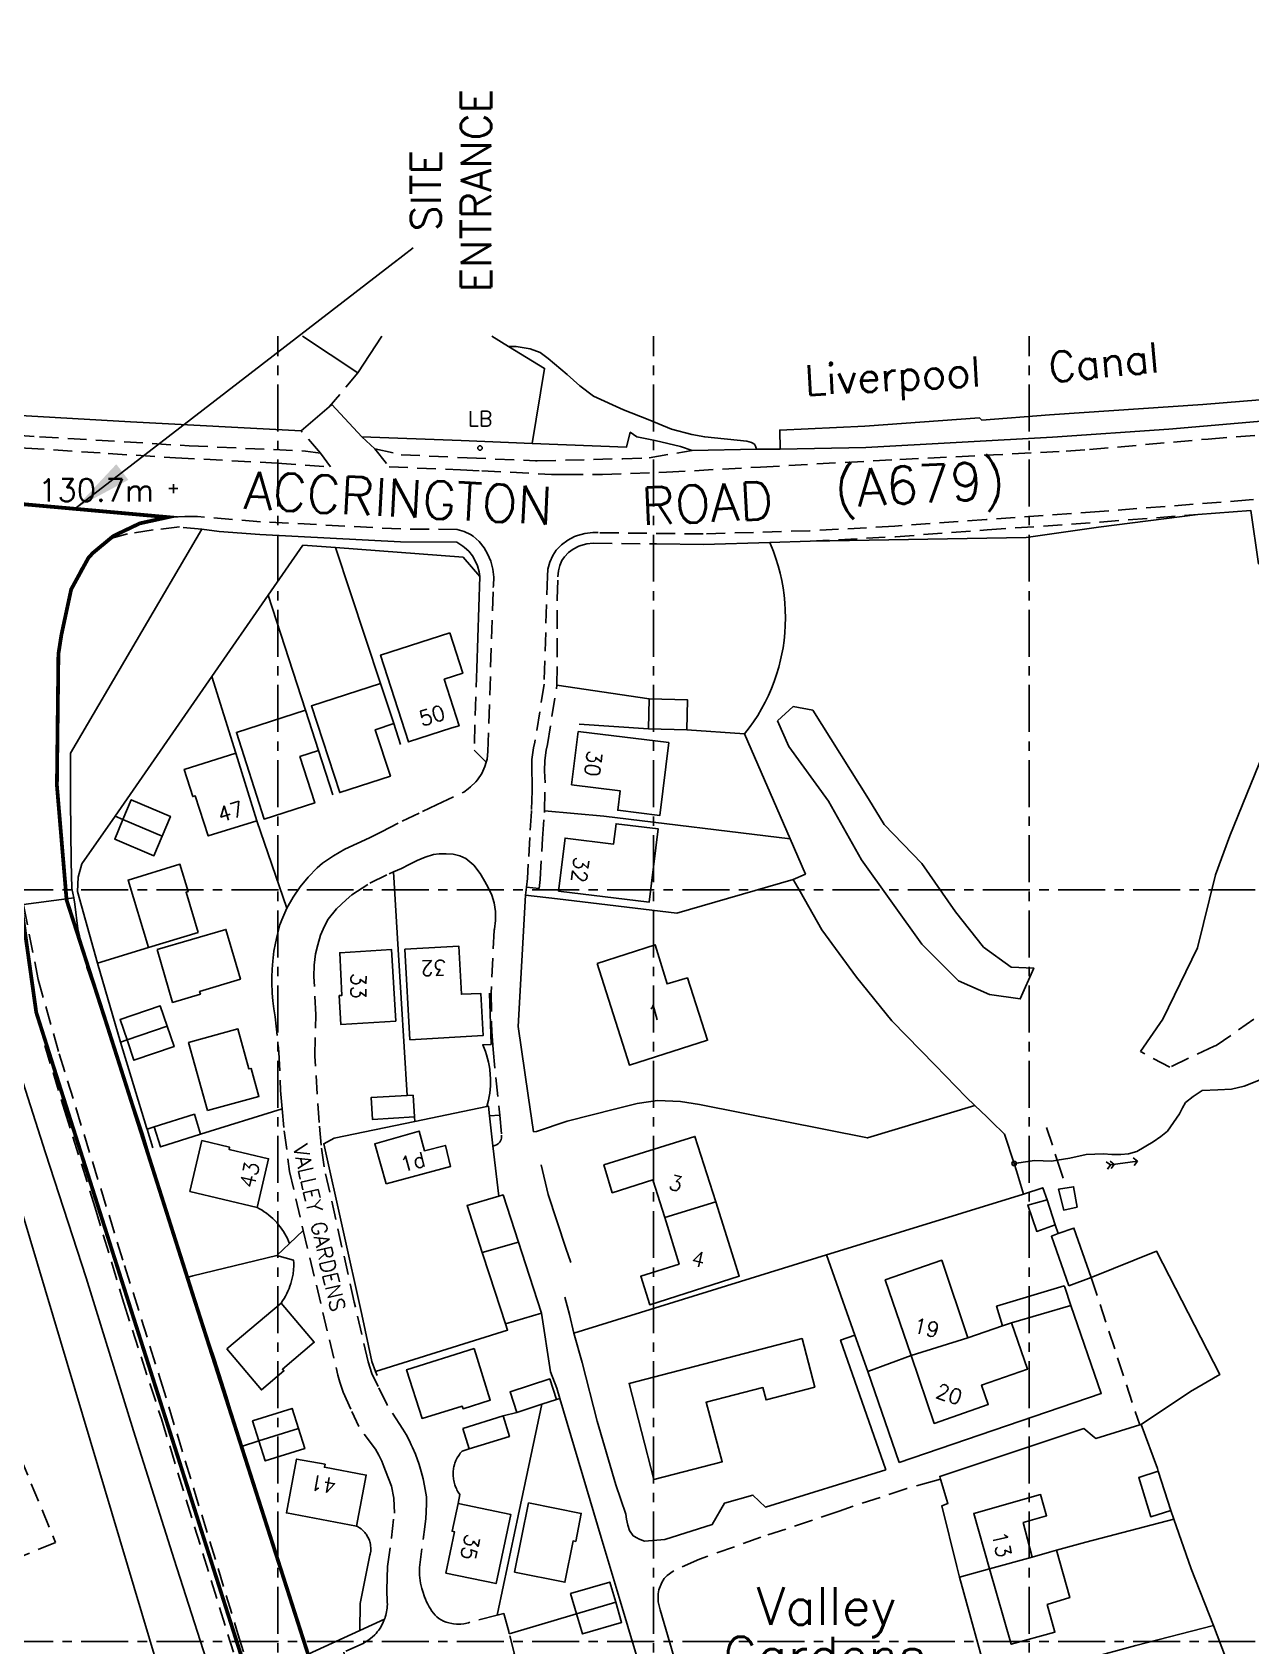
# Model space of a CAD drawing. Extents: x 380524 to 381571, y 430951 to 432014.
# Drawn here: x 380767.3 to 380929.5, y 431799.4 to 432014.1 of the extents above; entities that cross this region are included whole.
import ezdxf

# ---------------------------------------------------------------- set-up
doc = ezdxf.new("R2010")
doc.units = 0
doc.header["$LTSCALE"] = 5
doc.header["$MEASUREMENT"] = 0
doc.linetypes.add('CENTER', pattern=[2, 1.25, -0.25, 0.25, -0.25])
doc.linetypes.add('DASHED', pattern=[0.75, 0.5, -0.25])
doc.layers.get('0').update_dxf_attribs({"linetype": 'CONTINUOUS'})
for name, color, linetype in [('DRGTEXT', 4, 'CONTINUOUS'), ('G8010001', 8, 'CONTINUOUS'), ('G8010021', 8, 'DASHED'), ('G8010027', 8, 'CONTINUOUS'), ('G8010030', 8, 'CONTINUOUS'), ('G8010032', 8, 'DASHED'), ('G8010036', 3, 'DASHED'), ('G8010057', 8, 'CONTINUOUS'), ('G8010059', 4, 'CONTINUOUS'), ('G8010069', 4, 'CONTINUOUS'), ('G8010374', 8, 'CONTINUOUS'), ('G8010376', 8, 'DASHED'), ('G8010572', 8, 'CENTER'), ('G8011000', 8, 'CONTINUOUS'), ('G8011006', 8, 'CONTINUOUS'), ('G8011009', 8, 'CONTINUOUS'), ('G8011010', 4, 'CONTINUOUS'), ('permit boundary', 80, 'CONTINUOUS')]:
    doc.layers.add(name, color=color, linetype=linetype)
doc.styles.add('ROMANS', font='ROMANS.SHX')
doc.styles.get("Standard").update_dxf_attribs({"font": 'SIMPLEX.SHX'})
doc.dimstyles.get("Standard").update_dxf_attribs({"dimtxt": 0.18, "dimasz": 0.18, "dimexe": 0.18, "dimexo": 0.0625, "dimgap": 0.09, "dimtad": 0, "dimtih": 1, "dimtoh": 1, "dimdec": 4, "dimzin": 0, "dimdsep": 46, "dimtxsty": 'Standard', "dimcen": 0.09, "dimadec": 0, "dimazin": 0, "dimtfac": 1, "dimtdec": 4, "dimtofl": 0, "dimtmove": 0, "dimatfit": 3, "dimfxl": 1, "dimtolj": 1, "dimtzin": 0, "dimarcsym": 0})

# ---------------------------------------------------------------- blocks, each defined once
blk = doc.blocks.new('SPOTH')
for p, q in [((-4.6, 0), (4.6, 0)), ((0, -4.6), (0, 4.6))]:
    blk.add_line(p, q)
blk = doc.blocks.new('POINT')
blk.add_lwpolyline([(0.004128, 2.318056, 1), (0.004128, -2.301944, 1), (0.004128, 2.318056)], format="xyb")
blk = doc.blocks.new('FLARROW')
at = {"color": 8}
for p, q in [((-0.016003, 0.013495), (3.833997, 3.863495)), ((27.69632, 0.005086), (0.000452, 0.005086)), ((23.908844, -0.003322), (27.758844, 3.846678)), ((27.758844, -0.003322), (31.608844, 3.846678)), ((-0.016003, -0.003322), (3.833997, -3.853322)), ((23.908844, -0.003322), (27.758844, -3.853322)), ((27.758844, -0.058184), (31.608844, -3.908184))]:
    blk.add_line(p, q, dxfattribs=at)

msp = doc.modelspace()

# ---------------------------------------------------------------- linework, layer by layer
at = {"layer": 'G8010001'}
for points in [[(380810.67, 431968.8), (380803.29, 431973.67)], [(380813.85, 431973.67), (380810.67, 431968.8)], [(380822.87, 431934.2), (380813.67, 431931.25), (380817.37, 431919.7), (380823.17, 431921.55), (380824.12, 431921.85), (380822.14, 431928.03), (380824.61, 431928.84), (380822.87, 431934.2)], [(380813.65, 431927.48), (380804.48, 431924.48), (380808.25, 431912.96), (380814.98, 431915.15), (380812.96, 431921.31), (380815.43, 431922.14)], [(380815.43, 431922.14), (380813.65, 431927.48)], [(380803.68, 431923.9), (380794.5, 431920.96), (380798.18, 431909.43), (380804.92, 431911.57), (380802.95, 431917.74), (380805.42, 431918.55)], [(380805.42, 431918.55), (380803.68, 431923.9)], [(380839.97, 431921.08), (380852.03, 431919.6), (380850.84, 431909.92), (380845.24, 431910.6), (380845.55, 431913.2), (380839.1, 431913.99), (380839.97, 431921.08)], [(380794.41, 431918.18), (380787.54, 431916.04), (380788.67, 431912.41), (380789, 431912.52), (380790.73, 431907.19), (380797.21, 431909.21)], [(380797.21, 431909.21), (380794.41, 431918.18)], [(380837.37, 431899.85), (380838.24, 431906.9), (380844.69, 431906.11), (380845.02, 431908.8), (380850.62, 431908.12), (380849.43, 431898.38), (380837.37, 431899.85)], [(380782.81, 431892.33), (380780.07, 431901.32), (380786.96, 431903.42), (380788.06, 431899.78), (380787.78, 431899.7), (380789.41, 431894.34)], [(380789.41, 431894.34), (380782.81, 431892.33)], [(380783.94, 431892.05), (380785.99, 431885.04), (380789.7, 431886.13), (380789.59, 431886.47), (380795.03, 431888.13), (380793.09, 431894.74), (380783.94, 431892.05)], [(380816.9, 431892.12), (380817.59, 431880.07), (380827.34, 431880.63), (380827.01, 431886.23), (380824.43, 431886.11), (380824.07, 431892.53), (380816.9, 431892.12)], [(380842.5, 431890.2), (380846.8, 431876.7), (380857.2, 431880), (380854.5, 431888.3), (380851.8, 431887.5), (380850.2, 431892.7), (380842.5, 431890.2)], [(380815.71, 431882.52), (380808.4, 431882.08), (380808.17, 431885.94), (380808.53, 431885.96), (380808.25, 431891.65), (380815.14, 431892.06), (380815.71, 431882.52)], [(380790.63, 431870.63), (380797.48, 431872.52), (380796.44, 431876.25), (380796.16, 431876.18), (380794.69, 431881.5), (380788.13, 431879.69), (380790.63, 431870.63)], [(380797.23, 431857.76), (380788.29, 431859.89), (380789.9, 431866.64), (380793.59, 431865.76), (380793.52, 431865.48), (380798.78, 431864.23), (380797.23, 431857.76)], [(380814.4, 431860.9), (380812.9, 431866.2), (380818.8, 431867.9), (380819.5, 431865.3), (380822.3, 431866), (380823, 431863.2), (380814.4, 431860.9)], [(380858.3, 431858.5), (380855.5, 431867.2), (380843.4, 431863.4), (380844.5, 431859.7), (380849.9, 431861.4), (380851.5, 431856.4)], [(380851.5, 431856.4), (380853.4, 431850.2), (380848.3, 431848.6), (380849.5, 431844.8), (380861.4, 431848.6), (380858.3, 431858.5)], [(380851.5, 431856.4), (380858.3, 431858.5)], [(380891.85, 431840.41), (380888.35, 431850.71), (380880.85, 431848.11), (380884.28, 431838.03)], [(380800.43, 431845.02), (380793.22, 431838.93)], [(380793.22, 431838.93), (380797.82, 431833.47), (380800.8, 431835.99), (380800.61, 431836.22), (380804.85, 431839.8), (380800.43, 431845.02)], [(380884.28, 431838.03), (380887.35, 431829.01), (380894.55, 431831.51), (380893.65, 431834.11), (380899.75, 431836.21), (380897.65, 431842.41)], [(380896.45, 431842.01), (380891.85, 431840.41)], [(380897.65, 431842.41), (380896.45, 431842.01)], [(380826.11, 431838.97), (380828.28, 431832.11), (380824.65, 431830.97), (380824.55, 431831.3), (380819.19, 431829.67), (380817.14, 431836.15), (380826.11, 431838.97)], [(380850.05, 431821.55), (380859.15, 431823.9), (380857, 431831.83), (380864.55, 431833.78), (380864.98, 431832.14), (380871.46, 431833.82), (380869.78, 431840.3), (380846.74, 431834.32), (380850.05, 431821.55)], [(380884.28, 431838.03), (380891.85, 431840.41)], [(380810.49, 431815.35), (380811.76, 431822.13), (380806.2, 431823.17), (380806.28, 431823.57), (380802.49, 431824.27), (380801.15, 431817.1), (380810.49, 431815.35)], [(380894.73, 431809.64), (380892.61, 431817.03), (380901.51, 431819.53), (380902.31, 431816.73), (380899.21, 431815.83), (380900.41, 431811.23)], [(380823.98, 431818.37), (380823.19, 431814.65), (380823.53, 431814.58), (380822.38, 431809.1), (380829.05, 431807.7), (380830.99, 431816.9), (380823.98, 431818.37)], [(380833.36, 431818.44), (380840.38, 431817.03), (380839.64, 431813.3), (380839.3, 431813.37), (380838.2, 431807.88), (380831.52, 431809.22), (380833.36, 431818.44)], [(380903.61, 431812.13), (380905.41, 431805.83), (380902.41, 431804.93), (380903.41, 431801.23), (380897.61, 431799.63), (380894.73, 431809.64)], [(380894.73, 431809.64), (380900.41, 431811.23)], [(380900.41, 431811.23), (380902.7, 431811.87), (380903.61, 431812.13)]]:
    msp.add_lwpolyline(points, dxfattribs=at)
at = {"layer": 'G8010021'}
for points in [[(380838.12, 431955.3), (380843.21, 431955.3), (380851.71, 431955.58), (380864.25, 431956.27), (380882.76, 431957.28), (380904.9, 431958.38), (380908, 431958.6), (380923.8, 431960), (380940.4, 431961.3), (380955.6, 431962.4), (380973, 431964.1), (380986.5, 431965.4), (381000, 431966.75), (381000.9, 431966.9), (381003.75, 431967.25), (381009.6, 431968.05), (381016.4, 431968.85), (381026.3, 431970.05), (381034.15, 431971.65), (381042.47, 431973.67)], [(380805.7, 431958.1), (380803.1, 431961.1)], [(380764.52, 431958.91), (380766.4, 431958.8), (380777.41, 431958.08)], [(380811.2, 431960.3), (380812.9, 431958.7)], [(380777.41, 431958.08), (380786.4, 431957.5), (380799.9, 431956.8), (380807, 431956.3), (380805.7, 431958.1)], [(380812.9, 431958.7), (380814.8, 431956.3), (380824.3, 431955.9), (380827.17, 431955.76)], [(380827.17, 431955.76), (380836.4, 431955.3), (380838.12, 431955.3)], [(380974.7, 431955.76), (380929.29, 431951.9), (380909.35, 431950.35), (380894.3, 431949.3), (380882.1, 431948.4), (380870.8, 431947.8), (380856.62, 431947.37), (380842.62, 431947.54), (380841.91, 431947.55), (380840.88, 431947.44), (380839.89, 431947.17), (380839.5, 431947.02), (380838.58, 431946.55), (380837.75, 431945.94)], [(380826.8, 431946.35), (380825.99, 431947.06), (380825.64, 431947.29), (380824.79, 431947.7), (380823.88, 431947.96), (380816.39, 431948.03), (380797.7, 431949), (380789.3, 431949.7), (380787.64, 431949.7), (380785.9, 431949.6), (380784.88, 431949.51), (380784.22, 431949.41), (380783.56, 431949.29), (380782.92, 431949.15), (380782.28, 431948.97), (380781.64, 431948.78), (380781.02, 431948.55), (380780.4, 431948.3), (380779.27, 431947.76), (380778.69, 431947.44), (380778.12, 431947.1), (380777.57, 431946.73), (380777.54, 431946.71)], [(380776.72, 431946.1), (380776.5, 431945.93), (380776, 431945.5), (380774.8, 431944.2), (380773.8, 431942.7), (380772.5, 431940), (380771.6, 431936.5), (380770.8, 431931.4), (380770.7, 431926), (380770.6, 431918.6), (380770.6, 431913.9), (380771, 431908.3), (380771.5, 431902.8), (380771.87, 431898.8)], [(380777.54, 431946.71), (380777.03, 431946.34), (380776.72, 431946.1)], [(380827.73, 431917.01), (380827.84, 431917.4), (380827.96, 431918.41), (380828.67, 431940.25), (380828.7, 431940.53), (380828.74, 431941.62), (380828.62, 431942.69), (380828.34, 431943.74), (380827.91, 431944.73), (380827.47, 431945.5), (380826.8, 431946.35)], [(380837.75, 431945.94), (380837.04, 431945.19), (380836.58, 431944.49), (380836.19, 431943.62), (380835.95, 431942.7), (380835.87, 431941.75), (380835.45, 431927.39), (380834.2, 431919.67), (380834.04, 431918.9), (380833.82, 431917.34), (380833.81, 431915.83), (380833.86, 431914.26), (380833.84, 431913.18)], [(380825.64, 431913.72), (380826.36, 431914.37), (380826.58, 431914.64), (380827.14, 431915.49), (380827.56, 431916.42), (380827.73, 431917.01)], [(380819.27, 431910.44), (380821.13, 431911.33), (380824.75, 431913.03), (380825.34, 431913.45), (380825.64, 431913.72)], [(380833.84, 431913.18), (380833.78, 431910.59), (380833.77, 431910.43), (380833.52, 431906.96), (380833.33, 431903.41)], [(380808.94, 431905.41), (380810.55, 431906.19), (380812.18, 431906.94), (380813.79, 431907.73), (380816.57, 431909.14), (380819.27, 431910.44)], [(380801.2, 431897.57), (380802.03, 431899.03), (380802.99, 431900.41), (380804.06, 431901.71), (380805.24, 431902.92), (380805.95, 431903.54), (380807.39, 431904.55), (380808.94, 431905.41)], [(380815.39, 431902.39), (380816.44, 431902.86), (380817.5, 431903.37), (380818.55, 431903.9), (380819.62, 431904.37), (380820.72, 431904.7), (380821.48, 431904.79), (380822.4, 431904.8), (380823.33, 431904.74), (380824.22, 431904.54), (380825.04, 431904.19), (380826.09, 431903.31)], [(380826.09, 431903.31), (380826.92, 431902.17), (380827.38, 431901.43), (380827.97, 431900.4), (380828.46, 431899.32), (380828.77, 431898.29), (380828.95, 431897.12), (380828.97, 431895.94), (380828.83, 431894.77), (380828.8, 431894.65), (380828.38, 431886.3), (380828.45, 431882.27), (380828.5, 431881.17), (380828.65, 431878.75), (380829.45, 431870.83), (380829.53, 431870.04)], [(380833.33, 431903.41), (380833.23, 431901.52), (380833.1, 431900.38)], [(380817.76, 431826.18), (380817.53, 431826.67), (380817.08, 431827.53), (380816.62, 431828.25), (380814.53, 431831.49), (380813.36, 431833.92), (380812.49, 431835.67), (380812.03, 431837.19), (380810.17, 431845.16), (380806.16, 431863.17), (380805.76, 431866.05), (380805.5, 431869.07), (380804.91, 431877.87), (380805.04, 431883.38), (380804.81, 431888.48), (380804.84, 431889.99), (380805.03, 431891.49), (380805.31, 431892.71), (380805.7, 431893.97), (380806.21, 431895.18), (380806.72, 431896.1), (380807.81, 431897.49), (380809.11, 431898.7), (380809.87, 431899.33), (380812.25, 431900.9), (380814.82, 431902.14), (380815.39, 431902.39)], [(380771.87, 431898.8), (380771.9, 431898.5), (380772.09, 431897.49)], [(380833.1, 431900.38), (380832.98, 431899.31)], [(380766.15, 431898.08), (380766.2, 431897.8), (380768.1, 431888.1), (380770.9, 431878.2), (380779.6, 431850), (380784.4, 431834.8), (380794.7, 431801), (380804.5, 431768.7), (380815.3, 431735.4), (380820.6, 431718.9), (380827.1, 431698), (380832.2, 431682), (380837.3, 431666.3), (380843.3, 431647.5), (380847.6, 431633.4), (380848.21, 431631.37)], [(380799.33, 431885.23), (380799.24, 431886.28), (380799.23, 431886.61), (380799.2, 431887.34), (380799.2, 431888.4), (380799.24, 431889.46), (380799.32, 431890.52), (380799.49, 431891.85), (380799.67, 431892.9), (380799.9, 431893.93), (380800.28, 431895.37), (380800.52, 431896.03), (380801.2, 431897.57)], [(380799.33, 431885.23), (380799.46, 431884.17), (380799.63, 431883.13), (380800.14, 431878.43), (380800.37, 431873.32), (380800.59, 431870.88)], [(380800.59, 431870.88), (380800.86, 431867.92), (380801.55, 431862.55), (380803.38, 431854.7)], [(380829.53, 431870.04), (380829.78, 431867.36), (380829.78, 431867.3), (380829.79, 431867.14), (380829.77, 431866.98), (380829.71, 431866.78), (380829.7, 431866.72), (380829.65, 431866.63), (380829.63, 431866.58), (380829.6, 431866.53), (380829.54, 431866.44), (380829.49, 431866.38), (380829.37, 431866.26), (380829.25, 431866.16), (380829.2, 431866.14), (380829.11, 431866.08), (380828.86, 431865.98), (380828.76, 431865.96), (380828.61, 431865.94)], [(380803.38, 431854.7), (380807.99, 431835.45), (380808.26, 431834.49), (380808.68, 431833.17), (380809.85, 431830.58)], [(380908.25, 431848.41), (380914.7, 431828.81)], [(380814.57, 431805.22), (380814.49, 431806.87), (380814.55, 431808.4), (380814.6, 431809.98), (380815.11, 431813.79), (380815.51, 431817.05), (380815.46, 431819.04), (380815.11, 431820.67), (380814.31, 431822.72), (380814.11, 431823.28), (380813.82, 431823.98), (380813.45, 431824.77), (380812.99, 431825.57), (380810.76, 431828.58), (380809.85, 431830.58)], [(380821.45, 431803.05), (380821.18, 431803.27), (380820.93, 431803.5), (380820.7, 431803.75), (380820.49, 431804.03), (380820.3, 431804.32), (380820.12, 431804.62), (380819.95, 431804.94), (380819.8, 431805.26), (380819.66, 431805.6), (380819.53, 431805.94), (380819.31, 431806.62), (380819.18, 431807.06), (380819.09, 431807.41), (380819.01, 431807.75), (380818.95, 431808.1), (380818.9, 431808.45), (380818.87, 431808.8), (380818.85, 431809.15), (380818.86, 431809.84), (380819.55, 431815.23), (380819.69, 431816.35), (380819.75, 431817.19), (380819.79, 431818.41), (380819.77, 431819.26), (380819.53, 431820.71), (380819.33, 431821.65), (380819.09, 431822.59), (380818.8, 431823.52), (380818.31, 431824.9), (380817.94, 431825.79), (380817.76, 431826.18)], [(380888.2, 431821.59), (380887.39, 431821.35), (380883.7, 431820.35), (380874.7, 431817.35), (380864.3, 431813.85), (380856.1, 431810.95), (380852.6, 431809.35), (380851.8, 431808.75), (380851.4, 431808.35), (380851.1, 431807.85), (380850.7, 431806.85), (380850.6, 431806.35)], [(380850.6, 431806.35), (380850.6, 431805.25)], [(380814.57, 431805.22), (380814.58, 431804.93), (380814.56, 431804.68), (380814.55, 431804.44), (380814.52, 431804.19), (380814.48, 431803.95), (380814.43, 431803.71), (380814.37, 431803.47), (380814.3, 431803.23), (380814.22, 431803), (380814.2, 431802.95)], [(380814.2, 431802.95), (380814.13, 431802.77), (380813.93, 431802.33), (380813.81, 431802.11), (380813.69, 431801.9), (380813.53, 431801.65), (380813.39, 431801.45), (380813.23, 431801.26), (380813.08, 431801.07), (380812.91, 431800.89), (380812.55, 431800.55), (380812.17, 431800.25), (380811.97, 431800.1), (380811.55, 431799.84), (380811.34, 431799.73), (380808.78, 431798.58), (380810.07, 431793.16), (380817.31, 431795.13)], [(380829.19, 431803.49), (380825.55, 431802.54), (380825.36, 431802.48), (380825.16, 431802.43), (380824.97, 431802.39), (380824.77, 431802.35), (380824.37, 431802.31), (380824.17, 431802.3), (380823.77, 431802.3), (380823.37, 431802.34), (380823.18, 431802.37), (380822.78, 431802.45), (380822.4, 431802.57), (380822.05, 431802.71), (380821.74, 431802.87), (380821.45, 431803.05)], [(380830.81, 431801.02), (380830.73, 431801.32), (380830.09, 431803.73), (380829.19, 431803.49)], [(380827.74, 431797.15), (380831.52, 431798.31), (380830.81, 431801.02)]]:
    msp.add_lwpolyline(points, dxfattribs=at)
at = {"layer": 'G8010030'}
for points in [[(380866.86, 431958.64), (380878.26, 431958.88), (380903.09, 431960.26), (380918.6, 431961.3), (380932.4, 431962.5), (380959.6, 431964.7), (380972.1, 431966), (380981.4, 431967), (380991.5, 431968.1), (381000, 431968.85), (381007.9, 431969.9), (381014.1, 431970.7), (381020.25, 431971.35), (381025.55, 431972.1), (381029.89, 431972.84)], [(380922.42, 431949.96), (380929.49, 431950.51), (380930.5, 431943.4), (380949.6, 431944.7), (380965, 431945.8), (380971.5, 431954), (380978.7, 431955.1), (380989.8, 431956.9), (381000, 431958.2), (381006.7, 431959.15), (381017.95, 431960.6), (381026.2, 431961.8), (381033, 431963), (381042.6, 431964.85), (381047.15, 431965.95), (381049.3, 431966.45), (381057.15, 431966.9), (381065.55, 431967.5), (381075.45, 431968.25), (381081.8, 431968.7), (381087.6, 431969.1), (381090.5, 431969.4), (381091.92, 431969.66)], [(380756.21, 431966.31), (380761.2, 431963.2), (380762.6, 431963.3), (380780.4, 431962.3), (380803.1, 431961.1)], [(380803.1, 431961.1), (380806.83, 431964.28)], [(380806.83, 431964.28), (380807.2, 431964.6), (380811.2, 431960.3)], [(380833.87, 431959.41), (380846.4, 431958.9), (380846.9, 431960.9), (380847.8, 431960.3), (380850.2, 431959.8), (380853.6, 431959), (380855.15, 431958.48)], [(380811.2, 431960.3), (380824.4, 431959.8), (380833.87, 431959.41)], [(380855.15, 431958.48), (380863.69, 431958.63)], [(380863.69, 431958.63), (380866.86, 431958.64)], [(380772.84, 431898.93), (380772.6, 431900.2), (380772.5, 431903.8), (380772.4, 431911.9), (380772.4, 431918.2), (380789.9, 431948)], [(380789.9, 431948), (380792.2, 431947.7), (380797.61, 431947.3), (380816.34, 431946.33), (380823.81, 431946.26), (380824.62, 431945.73), (380824.86, 431945.57), (380825.44, 431945.06), (380825.92, 431944.45), (380826.24, 431943.89), (380826.57, 431943.12), (380826.78, 431942.34), (380826.88, 431941.7)], [(380870.86, 431946.4), (380899.6, 431946.9), (380909.23, 431948.25), (380922.42, 431949.96)], [(380798.72, 431939.21), (380803.34, 431945.87), (380807.66, 431945.55)], [(380850.39, 431946.04), (380856.64, 431945.97), (380865.46, 431946.24)], [(380865.46, 431946.24), (380870.86, 431946.4)], [(380807.66, 431945.55), (380824.66, 431944.28), (380826.88, 431941.7)], [(380813.65, 431927.48), (380807.66, 431945.55)], [(380826.88, 431941.7), (380826.48, 431929.46)], [(380791.23, 431928.4), (380798.72, 431939.21)], [(380803.68, 431923.9), (380798.72, 431939.21)], [(380778.35, 431909.81), (380791.23, 431928.4)], [(380794.41, 431918.18), (380791.23, 431928.4)], [(380849.42, 431925.41), (380837.15, 431927.23)], [(380849.42, 431925.41), (380849.33, 431921.42)], [(380854.43, 431921.3), (380854.51, 431925.3), (380849.42, 431925.41)], [(380815.43, 431922.14), (380816.34, 431919.37)], [(380840.09, 431922.07), (380849.33, 431921.42)], [(380849.33, 431921.42), (380854.43, 431921.3)], [(380854.43, 431921.3), (380862.12, 431920.76)], [(380868.19, 431906.78), (380862.12, 431920.76)], [(380807.32, 431912.66), (380805.42, 431918.55)], [(380784.6, 431907.17), (380785.71, 431909.79), (380780.5, 431911.99), (380779.39, 431909.37)], [(380776.02, 431890.26), (380773.32, 431899.78), (380773.43, 431901.69), (380773.93, 431903.49), (380778.35, 431909.81)], [(380779.39, 431909.37), (380778.29, 431906.75), (380783.5, 431904.55), (380784.6, 431907.17)], [(380779.39, 431909.37), (380778.35, 431909.81)], [(380784.6, 431907.17), (380779.39, 431909.37)], [(380868.19, 431906.78), (380843.38, 431909.81), (380835.48, 431910.52)], [(380801.2, 431897.57), (380797.21, 431909.21)], [(380868.6, 431901.4), (380870.22, 431902.1), (380868.19, 431906.78)], [(380815.39, 431902.39), (380816.02, 431892.09), (380817.21, 431872.63)], [(380832.98, 431899.31), (380837.24, 431898.8), (380853.08, 431896.92), (380868.6, 431901.4)], [(380892.76, 431871.31), (380891.6, 431872.4), (380887.5, 431876.7), (380881.7, 431882.6), (380877, 431888.4), (380872.4, 431894.7), (380869.5, 431899.8), (380868.6, 431901.4)], [(380766.15, 431898.08), (380771.87, 431898.8)], [(380771.87, 431898.8), (380772.84, 431898.93)], [(380777.3, 431881.9), (380774.6, 431889.7), (380774.57, 431889.82), (380773.4, 431894.8), (380773, 431898.1), (380772.84, 431898.93)], [(380834.02, 431867.79), (380833.31, 431872.64), (380831.98, 431881.82), (380832.98, 431899.31)], [(380776.02, 431890.26), (380782.81, 431892.33)], [(380779.08, 431879.75), (380776.02, 431890.26)], [(380828.16, 431886.28), (380828.38, 431879.44), (380827.28, 431879.4), (380827.47, 431878.96), (380827.64, 431878.5), (380827.79, 431878.04), (380827.92, 431877.57), (380828.04, 431877.1), (380828.13, 431876.62), (380828.21, 431876.14), (380828.28, 431875.4), (380828.31, 431874.91), (380828.32, 431874.43), (380828.3, 431873.94), (380828.26, 431873.46), (380828.21, 431872.97), (380828.14, 431872.49), (380828.04, 431872.02), (380827.83, 431871.2)], [(380779.93, 431880.04), (380779.01, 431882.74), (380784.36, 431884.56), (380785.28, 431881.86)], [(380763.4, 431882.8), (380769.1, 431865), (380774.5, 431848.4), (380780.8, 431828), (380786.2, 431810.9), (380792, 431792.8), (380806.6, 431747.7), (380810.6, 431735.1), (380810.7, 431734.8), (380817.3, 431714.5), (380824.7, 431690.9), (380825.22, 431689.28)], [(380785.28, 431881.86), (380786.2, 431879.16), (380780.85, 431877.34), (380779.93, 431880.04)], [(380785.28, 431881.86), (380779.93, 431880.04)], [(380779.93, 431880.04), (380779.08, 431879.75)], [(380779.08, 431879.75), (380782.53, 431868.39), (380782.59, 431868.18)], [(380787.93, 431848.44), (380785.2, 431856.8), (380784.01, 431860.91), (380782.1, 431867.5), (380779.7, 431874.7)], [(380800.59, 431870.88), (380789.73, 431867.48)], [(380818.18, 431869.79), (380812.59, 431869.47), (380812.42, 431872.36), (380817.21, 431872.63)], [(380817.21, 431872.63), (380818.01, 431872.68), (380818.18, 431869.79)], [(380827.83, 431871.2), (380818.22, 431869.19)], [(380828.17, 431869.94), (380828.03, 431871.24), (380827.83, 431871.2)], [(380834.02, 431867.79), (380834.42, 431867.86), (380838.51, 431869.23), (380844.99, 431870.85), (380847.82, 431871.56), (380850.55, 431871.96), (380853.58, 431871.86), (380856.11, 431871.46), (380878.46, 431867.01), (380892.76, 431871.31)], [(380894.37, 431869.79), (380892.76, 431871.31)], [(380783.56, 431868.48), (380788.9, 431870.15), (380789.73, 431867.48)], [(380818.22, 431869.19), (380807.49, 431866.95), (380806.11, 431866.23), (380811.17, 431843.52), (380812.53, 431837.25), (380813.01, 431835.9)], [(380818.22, 431869.19), (380818.18, 431869.79)], [(380829.53, 431870.04), (380828.17, 431869.94)], [(380828.17, 431869.94), (380828.61, 431865.94)], [(380898, 431863.6), (380896.7, 431867.5), (380895, 431869.2), (380894.37, 431869.79)], [(380782.59, 431868.18), (380783.56, 431868.48)], [(380782.59, 431868.18), (380783.38, 431865.66)], [(380789.73, 431867.48), (380784.39, 431865.81), (380783.56, 431868.48)], [(380828.61, 431865.94), (380829.4, 431859.25)], [(380816.67, 431687.3), (380764.05, 431863.45), (380727.13, 431848.37), (380691.21, 431831.19), (380689.34, 431830.29)], [(380835.03, 431863.43), (380835.96, 431859.45), (380838.35, 431852.34)], [(380899.23, 431859.52), (380898.3, 431862.6), (380898, 431863.6)], [(380902.37, 431858.75), (380901.79, 431860.37), (380899.23, 431859.52)], [(380906.4, 431857.8), (380904.6, 431857.4), (380903.9, 431860.2), (380905.9, 431860.5), (380906.4, 431857.8)], [(380827.21, 431851.75), (380825.18, 431857.99), (380829.4, 431859.25)], [(380829.4, 431859.25), (380829.97, 431859.42), (380832.02, 431853.12)], [(380899.23, 431859.52), (380874.63, 431851.93), (380873.03, 431851.43)], [(380902.37, 431858.75), (380899.8, 431858.06), (380901, 431854.56), (380903.47, 431855.45)], [(380903.47, 431855.45), (380902.37, 431858.75)], [(380801.55, 431852.97), (380801.43, 431853.26), (380801.28, 431853.6), (380801.12, 431853.92), (380800.94, 431854.24), (380800.74, 431854.56), (380800.54, 431854.86), (380800.32, 431855.16), (380800.1, 431855.45), (380799.86, 431855.73), (380799.61, 431856), (380799.34, 431856.26), (380799.07, 431856.51), (380798.79, 431856.74), (380798.5, 431856.97), (380798.2, 431857.18), (380797.9, 431857.38), (380797.58, 431857.57), (380797.23, 431857.76)], [(380803.38, 431854.7), (380801.55, 431852.97)], [(380903.86, 431854.26), (380902.95, 431853.91), (380905.25, 431847.31)], [(380903.86, 431854.26), (380903.47, 431855.45)], [(380908.25, 431848.41), (380905.95, 431855.01), (380903.86, 431854.26)], [(380787.93, 431848.44), (380788.68, 431848.63), (380799.86, 431851.37)], [(380799.86, 431851.37), (380801.55, 431852.97)], [(380800.43, 431845.02), (380800.64, 431845.32), (380800.84, 431845.63), (380801.02, 431845.95), (380801.19, 431846.28), (380801.35, 431846.61), (380801.49, 431846.95), (380801.62, 431847.29), (380801.74, 431847.64), (380801.84, 431847.99), (380802, 431848.71), (380802.02, 431848.88), (380802.1, 431849.48), (380802.14, 431849.93), (380802.14, 431849.99), (380802.13, 431850.36), (380802.1, 431850.72), (380799.86, 431851.37)], [(380827.21, 431851.75), (380832.02, 431853.12)], [(380830.3, 431842.25), (380828.17, 431848.78), (380827.21, 431851.75)], [(380832.02, 431853.12), (380832.95, 431850.26), (380835.09, 431843.7)], [(380838.35, 431852.34), (380839, 431850.4)], [(380873.03, 431851.43), (380839.4, 431841.02)], [(380873.03, 431851.43), (380876.79, 431840.76)], [(380908.25, 431848.41), (380916.95, 431851.91), (380925.35, 431835.51), (380921.46, 431833.25), (380914.91, 431828.87)], [(380791.6, 431837.56), (380788.7, 431846.1), (380787.93, 431848.44)], [(380904.72, 431847.12), (380904.65, 431847.31), (380895.65, 431844.61), (380896.45, 431842.01)], [(380905.55, 431844.71), (380904.72, 431847.12)], [(380905.25, 431847.31), (380908.25, 431848.41)], [(380838.2, 431845.8), (380838.8, 431843.5), (380839.4, 431841.02)], [(380835.09, 431843.7), (380830.3, 431842.25)], [(380835.09, 431843.7), (380836.3, 431835.87), (380837.11, 431833.71), (380837.52, 431832.33)], [(380882.7, 431823.8), (380909.59, 431833), (380905.55, 431844.71)], [(380897.65, 431842.41), (380905.55, 431844.71)], [(380830.3, 431842.25), (380830.57, 431841.42), (380813.01, 431835.9)], [(380839.4, 431841.02), (380840.5, 431837.1), (380842.5, 431829.3), (380845, 431820.85), (380846.3, 431816.95), (380846.4, 431816.25), (380846.6, 431815.45), (380846.8, 431814.75), (380847.3, 431814.05), (380847.86, 431813.73)], [(380880.9, 431822.85), (380874.9, 431840.1), (380876.79, 431840.76)], [(380876.79, 431840.76), (380878.5, 431835.9)], [(380795.18, 431825.94), (380795.11, 431826.17), (380793.2, 431832.55), (380791.6, 431837.56)], [(380878.5, 431835.9), (380884.28, 431838.03)], [(380813.01, 431835.9), (380813.2, 431835.37)], [(380831.8, 431830.48), (380830.92, 431833.21), (380836.19, 431834.92), (380837.07, 431832.19)], [(380878.5, 431835.9), (380882.7, 431823.8)], [(380837.07, 431832.19), (380835.13, 431831.56)], [(380837.07, 431832.19), (380837.52, 431832.33)], [(380837.52, 431832.33), (380843.05, 431813.83)], [(380797.48, 431826.67), (380796.64, 431829.33), (380801.9, 431831), (380802.74, 431828.33)], [(380829.98, 431830), (380824.64, 431828.33)], [(380825.48, 431825.61), (380830.83, 431827.28), (380829.98, 431830)], [(380829.19, 431803.49), (380830.03, 431807.49), (380831.97, 431816.69), (380834.46, 431828.41), (380835.13, 431831.56)], [(380831.8, 431830.48), (380829.98, 431830)], [(380835.13, 431831.56), (380831.8, 431830.48)], [(380802.74, 431828.33), (380797.48, 431826.67)], [(380802.74, 431828.33), (380803.58, 431825.67), (380798.32, 431824.01), (380797.48, 431826.67)], [(380824.64, 431828.33), (380825.48, 431825.61)], [(380914.7, 431828.81), (380908.85, 431827.01), (380908.66, 431827.16), (380907.25, 431828.31), (380888.09, 431821.95), (380888.2, 431821.59)], [(380914.91, 431828.87), (380914.7, 431828.81)], [(380917.17, 431822.66), (380917.07, 431822.99), (380914.91, 431828.87)], [(380797.48, 431826.67), (380795.18, 431825.94)], [(380804.02, 431798.3), (380800.8, 431808.45), (380797.75, 431817.74), (380796.4, 431821.85), (380795.18, 431825.94)], [(380825.48, 431825.61), (380824.52, 431825.31), (380824.28, 431825.03), (380824.17, 431824.88), (380824.07, 431824.73), (380823.87, 431824.41), (380823.71, 431824.07), (380823.57, 431823.73), (380823.52, 431823.55), (380823.44, 431823.24), (380823.4, 431823.06), (380823.37, 431822.88), (380823.35, 431822.69), (380823.33, 431822.51), (380823.33, 431822.13), (380823.34, 431821.95), (380823.36, 431821.76), (380823.38, 431821.58), (380823.41, 431821.39), (380823.45, 431821.21), (380823.55, 431820.85), (380823.61, 431820.68), (380823.68, 431820.5), (380823.76, 431820.33), (380823.84, 431820.17), (380823.93, 431820), (380824.02, 431819.84), (380824.23, 431819.54), (380823.98, 431818.37)], [(380847.86, 431813.73), (380848, 431813.65), (380848.8, 431813.35), (380851.5, 431813.55), (380857.82, 431815.57), (380859.44, 431818.39), (380863.22, 431819.47), (380864.92, 431817.87), (380880.9, 431822.85)], [(380888.2, 431821.59), (380889.19, 431818.35), (380888.39, 431818.05), (380890.35, 431809.97), (380890.74, 431808.54)], [(380917.17, 431822.66), (380914.57, 431821.79), (380916.17, 431816.59), (380918.86, 431817.43)], [(380918.86, 431817.43), (380917.17, 431822.66)], [(380919.24, 431816.27), (380918.86, 431817.43)], [(380810.92, 431801.45), (380810.96, 431805.05), (380812.26, 431811.46), (380812.3, 431811.6), (380812.36, 431812.02), (380812.37, 431812.16), (380812.37, 431812.44), (380812.35, 431812.72), (380812.33, 431812.86), (380812.27, 431813.14), (380812.23, 431813.27), (380812.19, 431813.41), (380812.09, 431813.67), (380811.98, 431813.89), (380811.91, 431814.01), (380811.84, 431814.14), (380811.76, 431814.25), (380811.68, 431814.37), (380811.59, 431814.48), (380811.5, 431814.58), (380811.4, 431814.69), (380811.3, 431814.78), (380811.19, 431814.88), (380811.08, 431814.97), (380810.86, 431815.13), (380810.74, 431815.21), (380810.62, 431815.28), (380810.49, 431815.35)], [(380903.61, 431812.13), (380907.52, 431813.21), (380919.24, 431816.27)], [(380924.54, 431802.1), (380921.55, 431809.65), (380919.24, 431816.27)], [(380843.05, 431813.83), (380845.57, 431805.39), (380846.59, 431801.99)], [(380890.74, 431808.54), (380894.73, 431809.64)], [(380890.74, 431808.54), (380894.67, 431794.26)], [(380839.76, 431803.67), (380838.96, 431806.36), (380844.17, 431807.9), (380844.97, 431805.21)], [(380839.76, 431803.67), (380844.97, 431805.21)], [(380844.97, 431805.21), (380845.76, 431802.53), (380840.55, 431800.99), (380839.76, 431803.67)], [(380850.6, 431805.25), (380850.88, 431804.21), (380857.11, 431782.99), (380860, 431773.42)], [(380814.2, 431802.95), (380810.92, 431801.45)], [(380830.81, 431801.02), (380836.34, 431802.66)], [(380836.34, 431802.66), (380839.76, 431803.67)], [(380846.59, 431801.99), (380853.37, 431779.3)], [(380894.67, 431794.26), (380907.65, 431797.7), (380914.2, 431799.45), (380924.54, 431802.1)], [(380929.33, 431789.49), (380924.54, 431802.1)], [(380804.02, 431798.3), (380810.92, 431801.45)]]:
    msp.add_lwpolyline(points, dxfattribs=at)
at = {"layer": 'G8010032'}
for points in [[(380810.67, 431968.8), (380806.83, 431964.28)], [(380716.59, 431963.37), (380729.8, 431962.6), (380750.1, 431961.5), (380768.3, 431960.3), (380788.2, 431959.1), (380803.7, 431958.4), (380805.7, 431958.1)], [(380812.9, 431958.7), (380816.4, 431957.9), (380825.2, 431957.5), (380834.3, 431957.1), (380834.52, 431957.1), (380845.93, 431957.38), (380849.42, 431957.51), (380855.15, 431958.48)], [(380789.9, 431948), (380786.9, 431948.3), (380783.4, 431947.9), (380780, 431947.4), (380777.54, 431946.71)], [(380870.86, 431946.4), (380882.19, 431947), (380894.4, 431947.9), (380909.45, 431948.95), (380922.42, 431949.96)], [(380837.15, 431927.23), (380837.18, 431938.7), (380837.27, 431941.67), (380837.34, 431942.46), (380837.52, 431943.15), (380837.81, 431943.82), (380838.14, 431944.32), (380838.68, 431944.89), (380839.32, 431945.36), (380840.07, 431945.74), (380840.33, 431945.84), (380841.14, 431946.06), (380841.98, 431946.15), (380850.39, 431946.04)], [(380826.48, 431929.46), (380826.13, 431918.61), (380827.73, 431917.01)], [(380835.48, 431910.52), (380835.56, 431914.27), (380835.51, 431915.85), (380835.52, 431917.22), (380835.72, 431918.61), (380835.87, 431919.36), (380837.15, 431927.23)], [(380833.1, 431900.38), (380834.78, 431900.17), (380834.92, 431901.37), (380835.22, 431906.85), (380835.47, 431910.32), (380835.48, 431910.52)], [(380769, 431879.3), (380771.6, 431870.7), (380775.7, 431857.7), (380779.5, 431845), (380784.5, 431829.6), (380796.2, 431791.7), (380801.3, 431775.5), (380806.7, 431757.7), (380816.8, 431726.5), (380821.3, 431712.5), (380826.5, 431696.4), (380834.8, 431670.6), (380840.4, 431653.1), (380844.4, 431640), (380847.2, 431631), (380848.21, 431631.37)], [(380902.3, 431868.4), (380903.74, 431864.02), (380904.9, 431860.5)], [(380761.46, 431834.84), (380770.42, 431813.17), (380737.65, 431799.86)]]:
    msp.add_lwpolyline(points, dxfattribs=at)
at = {"layer": 'G8010036'}
msp.add_lwpolyline([(380862.12, 431920.76), (380862.73, 431921.56), (380863.31, 431922.38), (380863.86, 431923.22), (380864.37, 431924.08), (380864.84, 431924.97), (380865.28, 431925.87), (380865.69, 431926.79), (380866.05, 431927.73), (380866.38, 431928.68), (380866.67, 431929.64), (380866.92, 431930.61), (380867.24, 431932.2), (380867.38, 431933.2), (380867.48, 431934.2), (380867.54, 431935.2), (380867.56, 431936.2), (380867.54, 431937.21), (380867.48, 431938.21), (380867.38, 431939.21), (380867.24, 431940.2), (380867.06, 431941.19), (380866.84, 431942.17), (380866.58, 431943.14), (380866.28, 431944.1), (380865.95, 431945.05), (380865.46, 431946.24)], dxfattribs=at)
at = {"layer": 'G8010059'}
for points in [[(380866.86, 431958.64), (380866.8, 431961.2), (380878.1, 431961.7), (380893.4, 431962.8), (380893.7, 431962.5), (380902.7, 431963.2), (380923.1, 431964.6), (380946.4, 431966.5), (380965, 431968.1), (380984.5, 431969.7), (380992.1, 431970.5), (381000, 431971.1), (381001.75, 431971.25), (381006.75, 431971.75), (381014.05, 431972.75), (381019.45, 431973.67)], [(380866.5, 431922.5), (380868.6, 431924.4), (380871.2, 431923.9), (380878.6, 431912.1), (380880.7, 431908.7), (380885.7, 431903.5), (380890.2, 431897.1), (380893.9, 431892.4), (380897.6, 431889.7), (380900.6, 431889.6), (380898.8, 431885.5), (380894.7, 431886.1), (380890.6, 431887.9), (380885.7, 431892.8), (380877.7, 431904), (380873.3, 431911.8), (380868, 431919.1), (380866.5, 431922.5)], [(380898, 431863.6), (380898.6, 431863.7), (380900.7, 431864), (380903, 431863.9), (380903.74, 431864.02), (380905.4, 431864.3), (380907.6, 431864.8), (380909.9, 431864.9), (380911, 431864.8), (380912.2, 431864.8), (380913.2, 431864.9), (380914.3, 431865.2), (380916.5, 431866.5), (380917.5, 431867.2), (380918.4, 431867.9), (380920, 431870.2), (380920.4, 431871), (380920.8, 431871.7), (380921.8, 431872.5), (380923, 431873.3), (380925.1, 431873.4), (380926.9, 431873.5), (380928.6, 431873.9), (380931.6, 431875.1)]]:
    msp.add_lwpolyline(points, dxfattribs=at)
at = {"layer": 'G8010374'}
msp.add_lwpolyline([(380914.82, 431878.49), (380917.8, 431882.8), (380922.4, 431892.3), (380924.8, 431902), (380926.7, 431907.2), (380934.5, 431926.4)], dxfattribs=at)
at = {"layer": 'G8010376'}
msp.add_lwpolyline([(380929.9, 431882.8), (380924.9, 431879.3), (380924.6, 431879.2), (380918.7, 431876.4), (380914.82, 431878.49)], dxfattribs=at)
at = {"layer": 'G8010572', "flags": 128}
for points in [[(380800, 430951.02), (380800, 431973.67)], [(380850, 430951.02), (380850, 431973.67)], [(380900, 430951.02), (380900, 431973.67)], [(380523.84, 431900), (381478.62, 431900)], [(380523.84, 431800), (381478.62, 431800)]]:
    msp.add_lwpolyline(points, dxfattribs=at)
at = {"layer": 'permit boundary', "const_width": 0.5, "flags": 128}
msp.add_lwpolyline([(380847.2, 431631), (380804.5, 431768.7), (380767.85, 431883.7), (380762.5, 431921.8), (380765.5, 431941.1), (380764.3, 431947.6), (380760.9, 431950.6), (380757.5, 431952.1), (380785.39, 431949.6), (380781.64, 431948.78), (380778.12, 431947.1), (380775.4, 431944.85), (380774.8, 431944.2), (380772.5, 431940), (380771.2, 431933.95), (380770.8, 431931.4), (380770.6, 431913.9), (380771.89, 431898.65), (380777.3, 431881.9), (380788.7, 431846.1), (380804.02, 431798.3), (380826.01, 431728.93), (380857.37, 431630.12)], dxfattribs=at)

# ---------------------------------------------------------------- block references
at = {"layer": 'G8010027', "xscale": 0.13, "yscale": 0.13}
msp.add_blockref('SPOTH', (380786.1, 431953.4), dxfattribs=at)
at = {"layer": 'G8010057', "xscale": 0.13, "yscale": 0.13}
for p in [(380826.9, 431958.8), (380898, 431863.6)]:
    msp.add_blockref('POINT', p, dxfattribs=at)
at = {"layer": 'G8010069', "xscale": 0.13, "yscale": 0.13, "rotation": 187.9000000000001}
msp.add_blockref('FLARROW', (380914.4, 431863.9), dxfattribs=at)

# ---------------------------------------------------------------- texts
at = {"layer": 'DRGTEXT', "insert": (380817.71, 431973.97), "char_height": 4, "width": 38.1616, "attachment_point": 1, "rotation": 90, "style": 'ROMANS', "bg_fill": 3, "box_fill_scale": 1.5, "bg_fill_color": 256, "bg_fill_transparency": 0}
msp.add_mtext('\\pxqc,t11;SITE ENTRANCE', dxfattribs=at)
at = {"layer": 'DRGTEXT', "char_height": 5, "width": 106.3434, "attachment_point": 1, "style": 'ROMANS'}
for s, insert, rotation in [('\\pxqc,t11;(A679)', (380832.19, 431953.52), 3.1966), ('\\pxqc,t11;ACCRINGTON', (380763.08, 431957.43), 357.0075), ('\\pxqc,t11;ROAD', (380803.91, 431951.33), 2.8195)]:
    msp.add_mtext(s, dxfattribs=dict(at, insert=insert, rotation=rotation))
at = {"layer": 'G8011000'}
msp.add_text('VALLEY GARDENS', height=2, rotation=283, dxfattribs=at).set_placement((380801.99, 431865.87))
at = {"layer": 'G8011006'}
for s, rotation, p in [('50', 17, (380819.18, 431921.75)), ('30', 263, (380841.21, 431918.63)), ('47', 17.2, (380792.38, 431908.97)), ('32', 263.7, (380839.44, 431904.49)), ('32', 182.1, (380822.41, 431890.67)), ('33', 269.5, (380809.74, 431888.96)), ('1', 15, (380849.58, 431882.47)), ('1d', 15.3, (380816.6, 431862.4)), ('43', 77, (380796.84, 431860.19)), ('3', 346.8, (380851.9, 431860.2)), ('4', 346.8, (380854.9, 431850.1)), ('19', 346.8, (380884.42, 431841.15)), ('20', 342, (380887.4, 431832.48)), ('41', 170, (380807.93, 431821.6)), ('35', 257.6, (380825, 431814.42)), ('13', 282.9, (380894.98, 431814.36))]:
    msp.add_text(s, height=2, rotation=rotation, dxfattribs=at).set_placement(p)
for s, p in [('Valley', (380863.69, 431802.22)), ('Gardens', (380859.27, 431795.63))]:
    msp.add_text(s, height=5, dxfattribs=at).set_placement(p)
at = {"layer": 'G8011009'}
for s, height, p in [('LB', 2, (380825.3, 431961.7)), ('130.7m', 3, (380768.1, 431951.7))]:
    msp.add_text(s, height=height, dxfattribs=at).set_placement(p)
at = {"layer": 'G8011010'}
for s, rotation, p in [('Canal', 5.5, (380902.79, 431967.51)), ('Liverpool', 3, (380870.2, 431965.81))]:
    msp.add_text(s, height=4, rotation=rotation, dxfattribs=at).set_placement(p)

# ---------------------------------------------------------------- next in the draw order: linework, layer by layer
at = {"layer": 'G8010030'}
msp.add_lwpolyline([(380830.7, 431972.3), (380835.5, 431969.4), (380833.87, 431959.41)], dxfattribs=at)
at = {"layer": 'G8010059'}
for points in [[(380828.49, 431973.67), (380830.7, 431972.3)], [(380830.7, 431972.3), (380831.7, 431972.3), (380833.6, 431972), (380834.9, 431971.5), (380836, 431970.7), (380838.5, 431968.6), (380840.2, 431967.1), (380842, 431965.7), (380846, 431963.9), (380849.3, 431962.6), (380852.4, 431961.3), (380855.1, 431960.6), (380856.82, 431960.28), (380862.44, 431959.71), (380863.06, 431959.54), (380863.44, 431959.31), (380863.59, 431959.04), (380863.69, 431958.63)]]:
    msp.add_lwpolyline(points, dxfattribs=at)

# ---------------------------------------------------------------- next in the draw order: leaders
at = {"layer": 'DRGTEXT'}
msp.add_leader([(380772.97, 431950.72), (380818, 431985.45)], dimstyle='Standard', override={"dimasz": 8}, dxfattribs=at)

doc.saveas('drawing.dxf')
